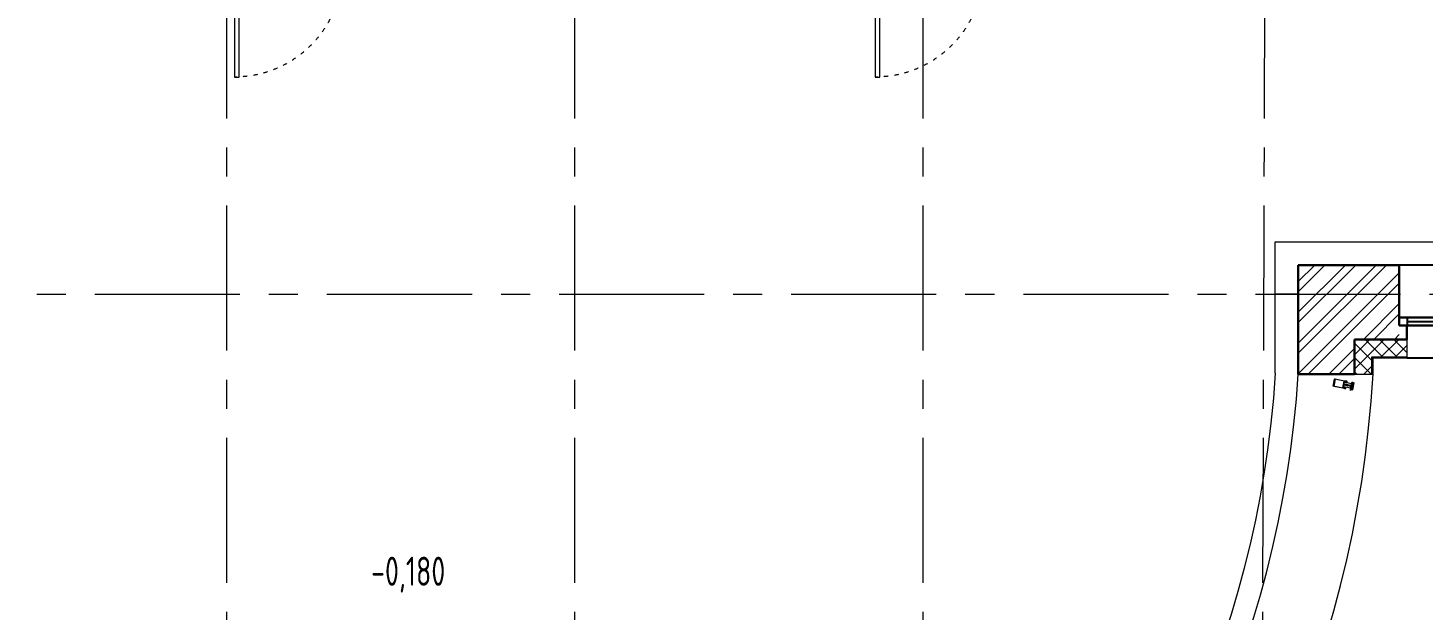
# Model space of a CAD drawing. Header units: millimetres. Extents: x -8689834 to 9420486, y -73560 to 166298.
# Drawn here: x -198944 to -186924, y 112878 to 117894 of the extents above; entities that cross this region are included whole.
import ezdxf
from ezdxf import colors
from ezdxf.entities.mleader import LeaderData, LeaderLine
from ezdxf.math import Vec2, Vec3

# ---------------------------------------------------------------- set-up
doc = ezdxf.new("R2010")
doc.units = ezdxf.units.MM
doc.header["$MEASUREMENT"] = 0
doc.linetypes.add('ACAD_ISO03W100', pattern=[30, 12, -18])
doc.linetypes.add('CENTER', pattern=[2, 1.25, -0.25, 0.25, -0.25])
doc.layers.get('0').update_dxf_attribs({"color": 250, "lineweight": 9})
for name, color, linetype, lineweight in [('АР_Двери', 175, 'Continuous', 18), ('АР_Навесной фасад', 190, 'Continuous', 5), ('АР_Окна', 4, 'Continuous', 0), ('АР_Оси', 195, 'Continuous', 9), ('АР_Отметки', 250, 'Continuous', 15), ('АР_Подоконники', 163, 'Continuous', 9), ('АР_Сущ Несущая стена', 216, 'Continuous', 30), ('АР_Утеплитель', 154, 'Continuous', 9), ('АР_Штриховка кирпич', 250, 'Continuous', 9)]:
    doc.layers.add(name, color=color, linetype=linetype, lineweight=lineweight)
doc.layers.add('АР_Кровля дорожки', color=245, linetype='Continuous')
doc.layers.add('АР_новое окно', color=155, linetype='Continuous')
doc.styles.add('ISOCPEUR', font='isocpeur.ttf', dxfattribs={"width": 0.7})
pattern_1 = [(56.05056814, (-325577.5326, -14427.2012), (-1.316880117, 0.886556827), []), (146.05056814, (-325577.5326, -14427.2012), (-0.886556827, -1.316880117), [])]

# ---------------------------------------------------------------- blocks, each defined once
blk = doc.blocks.new('*U377')
for points in [[(-55, -80), (-55, 0), (-115, 0), (-115, -40), (-100, -40), (-100, -80), (-55, -80)], [(0, 0), (0, -80), (-55, -80), (-55, 0), (0, 0)], [(-1130, 0), (-1130, -80), (-1075, -80), (-1075, 0), (-1130, 0)], [(-1075, -80), (-1075, 0), (-1015, 0), (-1015, -40), (-1030, -40), (-1030, -80), (-1075, -80)]]:
    blk.add_lwpolyline(points)
blk.add_lwpolyline([(-100, -80), (-100, -1010), (-140, -1010), (-140, -80)], close=True)
at = {"linetype": 'ACAD_ISO03W100', "ltscale": 3}
blk.add_arc((-100, -80), 930, 180, 270, dxfattribs=at)
blk = doc.blocks.new('*U146')
at = {"layer": 'АР_новое окно', "lineweight": 20}
for p, q in [((0, 3800), (-70, 3800)), ((0, 0), (-70, 0))]:
    blk.add_line(p, q, dxfattribs=at)
at = {"layer": 'АР_новое окно'}
for p, q in [((-70, 3800), (-70, 0)), ((-70, 0), (-70, 3800)), ((0, 3730), (-70, 3730)), ((-35, 3730), (-35, 70)), ((0, 3800), (0, 0)), ((0, 70), (-70, 70))]:
    blk.add_line(p, q, dxfattribs=at)
blk = doc.blocks.new('блок новое окно')
at = {"layer": 'АР_Навесной фасад', "ltscale": 100}
for points in [[(65, -640), (65, -800)], [(3735, -640), (3735, -800)]]:
    blk.add_lwpolyline(points, dxfattribs=at)
at = {"layer": 'АР_новое окно', "ltscale": 100}
for p, q in [((3800, 0), (0, 0)), ((3735, -521), (0, -521))]:
    blk.add_line(p, q, dxfattribs=at)
blk.add_lwpolyline([(65, -800), (3735, -800)], dxfattribs=at)
at = {"layer": 'АР_Сущ Несущая стена', "ltscale": 100}
for p, q in [((0, -521), (0, 0)), ((3800, -521), (3800, 0)), ((65, -521), (0, -521)), ((65, -521), (65, -640)), ((3800, -521), (3735, -521)), ((3735, -521), (3735, -640))]:
    blk.add_line(p, q, dxfattribs=at)
at = {"layer": 'АР_новое окно', "ltscale": 100, "xscale": -1, "rotation": 90}
blk.add_blockref('*U146', (3800, -521), dxfattribs=at)
blk = doc.blocks.new('A$Cf7573d2c')
h = blk.add_hatch()
h.set_pattern_fill('ANSI37', color=5, scale=0.5, angle=11.0506)
h.set_pattern_definition(pattern_1)
edge = h.paths.add_edge_path()
edge.add_line((11, -80), (10, -80))
edge.add_arc((11, -81), 0.427, 101.0439, 152.5834)
edge.add_arc((10, -80), 0.427, 191.0474, 332.5714, ccw=False)
edge.add_line((9, -80), (9, -79))
edge.add_arc((9, -79), 0.183, 101.0324, 191.0688, ccw=False)
edge.add_line((9, -79), (9, -79))
edge.add_arc((9, -79), 0.183, 281.05, 416.0614)
edge.add_line((9, -79), (8, -78))
edge.add_arc((8, -78), 0.637, 64.6762, 102.0083)
edge.add_line((8, -78), (4, -79))
edge.add_arc((4, -79), 0.637, 100.0929, 137.4249)
edge.add_line((3, -79), (2, -80))
edge.add_arc((2, -80), 0.183, 146.0398, 281.0511)
edge.add_line((2, -80), (3, -80))
edge.add_arc((3, -80), 0.183, 11.0324, 101.0688, ccw=False)
edge.add_line((3, -80), (3, -82))
edge.add_arc((3, -82), 0.427, -130.4702, 11.0538, ccw=False)
edge.add_arc((2, -82), 0.427, 49.5178, 101.0572)
edge.add_line((2, -82), (1, -82))
edge.add_arc((1, -82), 0.183, 101.0324, 191.0688)
edge.add_line((1, -82), (2, -89))
edge.add_arc((2, -89), 0.306, 187.8954, 280.9717)
edge.add_line((2, -90), (3, -89))
edge.add_arc((3, -89), 0.304, 281.0287, 306.0958)
edge.add_line((3, -89), (5, -88))
edge.add_arc((5, -88), 0.305, -28.5794, 126.0648, ccw=False)
edge.add_arc((-3, -84), 9.95, 312.2377, 330.3246, ccw=False)
edge.add_arc((4, -91), 0.4, 122.5927, 199.5084)
edge.add_arc((4, -91), 0.602, 214.6784, 308.9312)
edge.add_arc((-3, -83), 11, 312.3708, 321.1723)
edge.add_arc((10, -94), 6.09, 121.0423, 140.8978, ccw=False)
edge.add_arc((7, -89), 0.305, 45.3875, 121.8861, ccw=False)
edge.add_line((7, -89), (8, -90))
edge.add_arc((8, -89), 0.305, 225.3935, 336.7077)
edge.add_line((9, -90), (9, -89))
edge.add_arc((9, -89), 0.305, 45.3935, 156.7077, ccw=False)
edge.add_line((9, -89), (10, -89))
edge.add_arc((10, -89), 0.305, 225.3935, 336.7077)
edge.add_line((11, -89), (11, -88))
edge.add_arc((11, -88), 0.305, 56.0587, 156.7038, ccw=False)
edge.add_line((11, -88), (13, -89))
edge.add_arc((13, -89), 0.305, 236.0545, 371.0237)
edge.add_line((13, -89), (12, -80))
edge.add_arc((11, -80), 0.183, 11.0324, 101.0324)
edge = h.paths.add_edge_path(flags=16)
edge.add_line((5, -79), (7, -79))
edge.add_arc((7, -79), 0.541, 11.0506, 101.0506, ccw=False)
edge.add_line((8, -79), (8, -80))
edge.add_arc((7, -80), 0.541, -78.9494, 11.0506, ccw=False)
edge.add_line((7, -81), (5, -81))
edge.add_arc((5, -81), 0.541, 191.0506, 281.0506, ccw=False)
edge.add_line((4, -81), (4, -80))
edge.add_arc((5, -80), 0.541, 101.0506, 191.0506, ccw=False)
edge = h.paths.add_edge_path(flags=16)
edge.add_line((5, -83), (8, -82))
edge.add_arc((8, -83), 0.541, 11.0506, 101.0506, ccw=False)
edge.add_line((9, -83), (10, -85))
edge.add_arc((9, -85), 0.541, -78.9494, 11.0506, ccw=False)
edge.add_line((9, -86), (5, -87))
edge.add_arc((5, -86), 0.541, 191.0506, 281.0506, ccw=False)
edge.add_line((5, -86), (4, -84))
edge.add_arc((5, -84), 0.541, 101.0506, 191.0506, ccw=False)
h = blk.add_hatch()
h.set_pattern_fill('ANSI37', color=5, scale=0.5, angle=11.0506)
h.set_pattern_definition([(56.05056814, (-325577.4095, -14427.8315), (-1.316880117, 0.886556827), []), (146.05056814, (-325577.4095, -14427.8315), (-0.886556827, -1.316880117), [])])
edge = h.paths.add_edge_path()
edge.add_arc((64, -128), 0.549, 236.0491, 281.0506)
edge.add_line((64, -129), (63, -128))
edge.add_arc((63, -128), 0.183, 101.0506, 236.0491)
edge.add_line((63, -128), (63, -127))
edge.add_arc((63, -127), 0.183, 281.0506, 371.0506)
edge.add_line((63, -127), (63, -126))
edge.add_arc((62, -126), 0.427, 11.0506, 152.577)
edge.add_arc((62, -126), 0.427, 281.0506, 332.577)
edge.add_line((62, -126), (53, -128))
edge.add_arc((53, -128), 0.305, 191.0506, 281.0506)
edge.add_line((52, -128), (52, -125))
edge.add_arc((52, -125), 0.304, 156.6863, 191.0506)
edge.add_line((52, -125), (52, -125))
edge.add_arc((66, -176), 53, 96.9948, 105.1063)
edge.add_line((60, -123), (60, -124))
edge.add_arc((60, -124), 0.305, 225.3943, 336.7068)
edge.add_line((61, -124), (61, -123))
edge.add_arc((61, -123), 0.305, 45.3943, 156.7068)
edge.add_line((61, -123), (62, -124))
edge.add_arc((62, -123), 0.305, 225.3943, 336.7068)
edge.add_line((63, -124), (63, -123))
edge.add_arc((63, -123), 0.305, 45.3943, 156.7068)
edge.add_line((64, -123), (64, -123))
edge.add_arc((64, -123), 0.305, 225.3943, 336.7068)
edge.add_line((65, -123), (65, -122))
edge.add_arc((65, -123), 0.305, 45.3943, 156.7068)
edge.add_line((65, -122), (66, -123))
edge.add_arc((66, -123), 0.305, 225.3943, 336.7068)
edge.add_line((67, -123), (67, -122))
edge.add_arc((67, -122), 0.305, 45.3943, 156.7068)
edge.add_line((68, -122), (68, -123))
edge.add_arc((68, -122), 0.305, 225.3943, 336.7068)
edge.add_line((69, -122), (69, -122))
edge.add_arc((69, -122), 0.305, 45.3943, 156.7068)
edge.add_line((69, -122), (70, -122))
edge.add_arc((70, -122), 0.305, 225.3943, 336.7068)
edge.add_line((71, -122), (71, -121))
edge.add_arc((71, -121), 0.305, 36.6083, 156.7113)
edge.add_line((71, -121), (72, -122))
edge.add_arc((72, -122), 0.305, 216.612, 343.0305)
edge.add_arc((80, -124), 7.99, 139.8694, 163.0305)
edge.add_arc((74, -119), 0.305, 333.5744, 499.8694)
edge.add_arc((80, -122), 6.03, 153.5744, 191.0506)
edge.add_line((74, -123), (74, -123))
edge.add_arc((74, -123), 0.427, 281.0506, 371.0506)
edge.add_line((74, -124), (70, -125))
edge.add_arc((70, -124), 0.427, 229.52, 281.0506)
edge.add_arc((69, -125), 0.427, 49.52, 120.2977)
edge.add_arc((69, -125), 0.427, 120.2839, 191.0506)
edge.add_line((69, -125), (69, -126))
edge.add_arc((69, -126), 0.183, 191.0506, 281.0506)
edge.add_line((69, -126), (70, -126))
edge.add_arc((70, -126), 0.183, 326.052, 461.0506)
edge.add_line((70, -126), (69, -128))
edge.add_arc((68, -128), 0.549, 281.0506, 326.052)
edge.add_line((69, -128), (64, -129))
edge = h.paths.add_edge_path(flags=16)
edge.add_arc((67, -127), 0.541, 281.0506, 371.0506)
edge.add_line((65, -128), (68, -127))
edge.add_arc((65, -127), 0.541, 191.0506, 281.0506)
edge.add_line((64, -126), (64, -127))
edge.add_arc((65, -126), 0.541, 101.0506, 191.0506)
edge.add_line((67, -125), (65, -126))
edge.add_arc((67, -126), 0.541, 11.0506, 101.0506)
edge.add_line((68, -127), (68, -125))
h = blk.add_hatch()
h.set_pattern_fill('ANSI37', color=5, scale=0.5, angle=11.0506)
h.set_pattern_definition(pattern_1)
edge = h.paths.add_edge_path()
edge.add_line((53, -72), (54, -72))
edge.add_arc((54, -72), 0.427, 49.5178, 101.0572, ccw=False)
edge.add_arc((55, -71), 0.427, 229.5298, 371.0538)
edge.add_line((55, -71), (55, -70))
edge.add_arc((55, -70), 0.183, 11.0324, 101.0688)
edge.add_line((55, -70), (55, -70))
edge.add_arc((55, -70), 0.183, 146.0398, 281.0511, ccw=False)
edge.add_line((54, -70), (55, -69))
edge.add_arc((56, -69), 0.637, 100.0929, 137.4249, ccw=False)
edge.add_line((56, -68), (60, -68))
edge.add_arc((60, -68), 0.637, 64.6762, 102.0083, ccw=False)
edge.add_line((60, -68), (62, -68))
edge.add_arc((62, -69), 0.183, -78.95, 56.0614, ccw=False)
edge.add_line((62, -69), (61, -69))
edge.add_arc((61, -69), 0.183, 101.0324, 191.0688)
edge.add_line((61, -69), (62, -70))
edge.add_arc((62, -70), 0.427, 191.0474, 332.5714)
edge.add_arc((63, -70), 0.427, 101.0439, 152.5834, ccw=False)
edge.add_line((63, -70), (64, -70))
edge.add_arc((64, -70), 0.183, 11.0324, 101.0688, ccw=False)
edge.add_line((64, -70), (65, -77))
edge.add_arc((65, -77), 0.306, -78.8706, 14.2057, ccw=False)
edge.add_line((65, -77), (64, -78))
edge.add_arc((64, -77), 0.304, 256.0054, 281.0724, ccw=False)
edge.add_line((64, -78), (62, -77))
edge.add_arc((62, -77), 0.305, 76.0363, 230.6806)
edge.add_arc((68, -70), 9.95, 231.7766, 249.8634)
edge.add_arc((64, -80), 0.4, 2.5927, 79.5084, ccw=False)
edge.add_arc((64, -79), 0.602, 253.1699, 347.4227, ccw=False)
edge.add_arc((68, -70), 11, 240.9288, 249.7304, ccw=False)
edge.add_arc((60, -85), 6.09, 61.2034, 81.0588)
edge.add_arc((60, -79), 0.305, 80.215, 156.7136)
edge.add_line((60, -79), (60, -80))
edge.add_arc((60, -79), 0.305, 225.3935, 336.7077, ccw=False)
edge.add_line((59, -80), (59, -79))
edge.add_arc((59, -79), 0.305, 45.3935, 156.7077)
edge.add_line((58, -79), (58, -80))
edge.add_arc((58, -80), 0.305, 225.3935, 336.7077, ccw=False)
edge.add_line((57, -80), (57, -79))
edge.add_arc((57, -80), 0.305, 45.3973, 146.0424)
edge.add_line((56, -79), (55, -81))
edge.add_arc((55, -81), 0.305, 191.0774, 326.0467, ccw=False)
edge.add_line((55, -81), (53, -72))
edge.add_arc((53, -72), 0.183, 101.0688, 191.0688, ccw=False)
edge = h.paths.add_edge_path(flags=16)
edge.add_line((59, -69), (57, -69))
edge.add_arc((57, -70), 0.541, 101.0506, 191.0506)
edge.add_line((56, -70), (56, -71))
edge.add_arc((57, -71), 0.541, 191.0506, 281.0506)
edge.add_line((57, -71), (60, -71))
edge.add_arc((60, -70), 0.541, 281.0506, 371.0506)
edge.add_line((60, -70), (60, -69))
edge.add_arc((59, -69), 0.541, 11.0506, 101.0506)
edge = h.paths.add_edge_path(flags=16)
edge.add_line((61, -72), (57, -73))
edge.add_arc((57, -73), 0.541, 101.0506, 191.0506)
edge.add_line((56, -74), (57, -76))
edge.add_arc((57, -76), 0.541, 191.0506, 281.0506)
edge.add_line((58, -76), (61, -76))
edge.add_arc((61, -75), 0.541, 281.0506, 371.0506)
edge.add_line((62, -75), (61, -73))
edge.add_arc((61, -73), 0.541, 11.0506, 101.0506)
at = {"color": 5, "lineweight": 0, "ltscale": 100, "transparency": 33554687}
for points in [[(-18, 15), (1, -82), (3, -82), (3, -81), (3, -81), (2, -81), (1, -76), (5, -75), (5, -75), (5, -75), (9, -75), (10, -79), (9, -80), (9, -80), (10, -80), (12, -80), (10, -74), (10, -73), (7, -72), (7, -72), (2, -73), (2, -73), (1, -73), (0, -69), (1, -68), (24, -63), (25, -64), (31, -93), (31, -94), (32, -93), (33, -92), (33, -91), (33, -91), (33, -90), (32, -90), (33, -89), (33, -88), (32, -88), (32, -87), (32, -86), (32, -86), (32, -86), (32, -84), (31, -84), (32, -84), (32, -83), (31, -83), (31, -82), (31, -81), (31, -81), (31, -80), (31, -79), (30, -79), (31, -79), (31, -78), (31, -76), (33, -75), (34, -77), (35, -77), (35, -77), (35, -79), (35, -79), (35, -79), (35, -80), (36, -81), (35, -81), (36, -82), (36, -82), (36, -83), (36, -84), (36, -84), (36, -85), (36, -86), (37, -86), (36, -86), (37, -88), (37, -88), (37, -88), (37, -89), (37, -89), (37, -90), (37, -91), (38, -91), (39, -92), (40, -92), (40, -91), (35, -62), (35, -61), (58, -57), (59, -57), (60, -61), (59, -62), (59, -62), (54, -63), (54, -63), (52, -65), (52, -66), (53, -72), (55, -72), (55, -71), (55, -71), (54, -71), (53, -66), (57, -65), (57, -65), (57, -65), (61, -64), (62, -69), (61, -69), (61, -70), (62, -70), (64, -70), (45, 27), (44, 28), (-17, 16)], [(-16, 12), (43, 24), (59, -54), (0, -66)], [(75, -137), (16, -149), (15, -149), (15, -148), (15, -147), (18, -147), (18, -147), (18, -146), (17, -146), (15, -146), (15, -146), (14, -141), (14, -139), (14, -138), (12, -136), (11, -136), (14, -149), (16, -150), (76, -139), (77, -137), (74, -124), (73, -124), (72, -127), (73, -128), (74, -129), (75, -134), (75, -134), (72, -135), (72, -135), (72, -136), (73, -136), (75, -136), (75, -136), (76, -137)]]:
    blk.add_lwpolyline(points, close=True, dxfattribs=at)
for points in [[(11, -80), (10, -80, 0.228752), (10, -80, -0.710164), (9, -80), (9, -79, -0.4144), (9, -79), (9, -79, 0.66825), (9, -79), (8, -78, 0.164348), (8, -78), (4, -79, 0.164348), (3, -79), (2, -80, 0.66825), (2, -80), (3, -80, -0.4144), (3, -80), (3, -82, -0.710164), (2, -82, 0.228752), (2, -82), (1, -82, 0.4144), (1, -82), (2, -89, 0.430028), (2, -90), (3, -89, 0.109814), (3, -89), (5, -88, -0.800036), (6, -89, -0.079083), (4, -91, 0.348803), (4, -91, 0.436125), (4, -92, 0.038423), (6, -90, -0.086853), (7, -89, -0.346763), (7, -89), (8, -90, 0.527877), (9, -90), (9, -89, -0.527877), (9, -89), (10, -89, 0.527877), (11, -89), (11, -88, -0.469739), (11, -88), (13, -89, 0.667984), (13, -89), (12, -80, 0.414214)], [(32, -93), (31, -94, 0.523933), (31, -94), (37, -127, 0.414326), (38, -127), (39, -127, 0.410627), (39, -126), (39, -125, 0.492552), (39, -125), (39, -125, -0.441111), (38, -125), (38, -123, -0.208057), (38, -122, -0.000016), (40, -120, -0.439819), (42, -119, -0.000016), (44, -121, -0.208057), (45, -122), (45, -124, -0.441111), (45, -124), (45, -124, 0.492552), (44, -124), (45, -125, 0.410627), (45, -125), (47, -125, 0.414326), (47, -125), (41, -92, 0.523933), (40, -92), (39, -92)], [(71, -121, -0.57795), (71, -121), (72, -122, 0.615334), (73, -122, -0.101403), (74, -119, -0.887085), (75, -119, 0.164997), (74, -123), (74, -123, -0.414304), (74, -124), (70, -125, -0.228696), (70, -124, 0.319049), (69, -124, 0.319002), (69, -125), (69, -126, 0.4144), (69, -126), (70, -126, -0.668339), (70, -126), (69, -128, -0.198883), (69, -128), (64, -129, -0.198883), (64, -129), (63, -128, -0.668339), (63, -128), (63, -127, 0.4144), (63, -127), (63, -126, 0.710202), (62, -126, -0.228696), (62, -126), (53, -128, -0.414362), (52, -128), (52, -125, -0.151171), (52, -125), (52, -125, -0.035408), (60, -123), (60, -124, 0.527868), (61, -124), (61, -123, -0.527868), (61, -123), (62, -124, 0.527868), (63, -124), (63, -123, -0.527868), (64, -123), (64, -123, 0.527868), (65, -123), (65, -122, -0.527868), (65, -122), (66, -123, 0.527868), (67, -123), (67, -122, -0.527868), (68, -122), (68, -123, 0.527868), (69, -122), (69, -122, -0.527868), (69, -122), (70, -122, 0.527868), (71, -122)], [(53, -72), (54, -72, -0.228752), (54, -72, 0.710164), (55, -71), (55, -70, 0.4144), (55, -70), (55, -70, -0.66825), (54, -70), (55, -69, -0.164348), (56, -68), (60, -68, -0.164348), (60, -68), (62, -68, -0.66825), (62, -69), (61, -69, 0.4144), (61, -69), (62, -70, 0.710164), (62, -70, -0.228752), (63, -70), (64, -70, -0.4144), (64, -70), (65, -77, -0.430028), (65, -77), (64, -78, -0.109814), (64, -78), (62, -77, 0.800036), (62, -78, 0.079083), (64, -79, -0.348803), (65, -79, -0.436125), (64, -80, -0.038423), (62, -79, 0.086853), (61, -79, 0.346763), (60, -79), (60, -80, -0.527877), (59, -80), (59, -79, 0.527877), (58, -79), (58, -80, -0.527877), (57, -80), (57, -79, 0.469739), (56, -79), (55, -81, -0.667984), (55, -81), (53, -72, -0.414214)], [(13, -132, 0.57795), (13, -133), (13, -134, -0.615334), (12, -134, 0.101403), (10, -132, 0.887085), (9, -132, -0.164997), (11, -135), (11, -136, 0.414304), (12, -136), (16, -135, 0.228696), (16, -135, -0.319049), (16, -135, -0.319002), (17, -135), (17, -136, -0.4144), (17, -136), (16, -137, 0.668339), (16, -137), (18, -138, 0.198883), (18, -138), (22, -137, 0.198883), (23, -137), (24, -135, 0.668339), (23, -135), (23, -135, -0.4144), (23, -135), (23, -134, -0.710202), (23, -133, 0.228696), (24, -134), (33, -132, 0.414362), (33, -131), (33, -129, 0.151171), (33, -129), (32, -129, 0.035408), (25, -130), (24, -131, -0.527868), (24, -131), (23, -131, 0.527868), (23, -131), (22, -131, -0.527868), (22, -132), (21, -131, 0.527868), (21, -131), (20, -132, -0.527868), (20, -132), (19, -131, 0.527868), (19, -131), (19, -132, -0.527868), (18, -132), (17, -132, 0.527868), (17, -132), (16, -133, -0.527868), (16, -133), (15, -132, 0.527868), (15, -132), (15, -133, -0.527868), (14, -133)], [(23, -134), (23, -134), (23, -135), (24, -135), (24, -137, -0.414362), (24, -137), (17, -138, -0.414326), (16, -138), (16, -136), (17, -136), (17, -135), (16, -135), (13, -136, 0.551224), (13, -136), (14, -139, -0.267349), (14, -140), (14, -141, 0.249629), (14, -141), (17, -145, 0.827043), (18, -145), (17, -141, -0.414326), (18, -140), (25, -139, 0.414326), (26, -137), (26, -136, -0.082799), (33, -134), (43, -132), (43, -131), (43, -132), (53, -130, -0.082799), (61, -129), (61, -130, 0.414326), (63, -131), (70, -130, -0.414326), (71, -131), (72, -134, 0.827043), (73, -134), (74, -130, 0.249629), (74, -129), (73, -128, -0.267349), (72, -127), (73, -124, 0.551224), (73, -124), (69, -125), (69, -125), (69, -126), (70, -125), (70, -127, -0.414326), (70, -128), (63, -130, -0.414362), (63, -129), (62, -127), (63, -127), (63, -126), (62, -126)]]:
    blk.add_lwpolyline(points, format="xyb", close=True, dxfattribs=at)
for points in [[(1, -82), (1, -82)], [(12, -80), (12, -80)], [(23, -130), (23, -129), (15, -89), (15, -89), (13, -89)], [(61, -122), (61, -122), (53, -82), (53, -81), (55, -81)], [(17, -131), (17, -132)]]:
    blk.add_lwpolyline(points, dxfattribs=at)
at = {"color": 5}
for points in [[(5, -79), (7, -79, -0.414214), (8, -79), (8, -80, -0.414214), (7, -81), (5, -81, -0.414214), (4, -81), (4, -80, -0.414214)], [(5, -83), (8, -82, -0.414214), (9, -83), (10, -85, -0.414214), (9, -86), (5, -87, -0.414214), (5, -86), (4, -84, -0.414214)], [(59, -69), (57, -69, 0.414214), (56, -70), (56, -71, 0.414214), (57, -71), (60, -71, 0.414214), (60, -70), (60, -69, 0.414214)], [(61, -72), (57, -73, 0.414214), (56, -74), (57, -76, 0.414214), (58, -76), (61, -76, 0.414214), (62, -75), (61, -73, 0.414214)], [(18, -135), (21, -134, -0.414214), (22, -135), (22, -136, -0.414214), (21, -136), (19, -137, -0.414214), (18, -136), (18, -135, -0.414214)], [(67, -125), (65, -126, 0.414214), (64, -126), (64, -127, 0.414214), (65, -128), (68, -127, 0.414214), (68, -127), (68, -125, 0.414214)]]:
    blk.add_lwpolyline(points, format="xyb", close=True, dxfattribs=at)
blk.add_lwpolyline([(17, -132), (67, -122), (67, -121), (17, -131)], close=True, dxfattribs=at)
at = {"color": 5, "lineweight": 0, "ltscale": 100, "transparency": 33554687}
blk.add_arc((2, -89), 0.305, 191.0396, 281.0613, dxfattribs=at)
blk = doc.blocks.new('A$Cec9b444d')
at = {"color": 241, "ltscale": 100, "true_color": 0xf7abae, "xscale": -1, "rotation": 89.90413134762046}
blk.add_blockref('A$Cf7573d2c', (6564, 2251), dxfattribs=at)
blk = doc.blocks.new('_DotSmall')
at = {"color": 0, "linetype": 'ByBlock', "const_width": 0.5}
blk.add_lwpolyline([(-0.0625, 0, 1), (0.0625, 0, 1)], format="xyb", close=True, dxfattribs=at)
blk = doc.blocks.new('Подложка')
at = {"layer": 'АР_Утеплитель', "ltscale": 100}
h = blk.add_hatch(dxfattribs=at)
h.set_pattern_fill('ANSI37', scale=700)
h.set_pattern_definition([(45, (-1163554.53, 163882.83), (-61.871843, 61.871843), []), (135, (-1163554.53, 163882.83), (-61.871843, -61.871843), [])])
h.paths.add_polyline_path([(-187063.92, 115210.68), (-187514.56, 115210.68), (-187514.56, 114910.68), (-187364.56, 114910.68), (-187364.56, 115060.68), (-187063.92, 115060.68)])
at = {"layer": 'АР_Штриховка кирпич', "ltscale": 100}
h = blk.add_hatch(dxfattribs=at)
h.set_pattern_fill('ANSI32', scale=500)
h.set_pattern_definition([(45, (-1163613.57, 164426.86), (-132.58252, 132.58252), []), (45, (-1163525.18, 164426.86), (-132.58252, 132.58252), [])])
edge = h.paths.add_edge_path()
edge.add_line((-187128.92, 115850.68), (-187998.92, 115850.68))
edge.add_arc((-1342166.52, 115380.68), 1154167.7, -0.02333198, 0.02333198, ccw=False)
edge.add_line((-187998.92, 114910.68), (-187514.56, 114910.68))
edge.add_line((-187514.56, 114910.68), (-187514.56, 115210.68))
edge.add_line((-187514.56, 115210.68), (-187128.92, 115210.68))
edge.add_line((-187128.92, 115210.68), (-187128.92, 115850.68))
at = {"layer": 'АР_Навесной фасад', "color": 7, "ltscale": 100}
for p, q in [((-187364.56, 115060.68), (-187063.92, 115060.68)), ((-187354.56, 115050.68), (-187063.92, 115050.68))]:
    blk.add_line(p, q, dxfattribs=at)
for points in [[(-187364.56, 114910.68), (-187364.56, 115060.68)], [(-187354.56, 114910.68), (-187354.56, 115050.68)], [(-187514.56, 114910.68), (-187354.56, 114910.68)]]:
    blk.add_lwpolyline(points, dxfattribs=at)
at = {"layer": 'АР_Оси', "color": 7, "linetype": 'CENTER', "ltscale": 1000}
for p, q in [((-197233.92, 134363.15), (-197233.92, 78630.8)), ((-194233.92, 134363.15), (-194233.92, 78630.8)), ((-191233.92, 134363.15), (-191233.92, 74900.03)), ((-188233.92, 134363.15), (-188423.92, 78630.8)), ((-224367.61, 115600.68), (-141189.21, 115600.68))]:
    blk.add_line(p, q, dxfattribs=at)
at = {"layer": 'АР_Подоконники', "color": 7, "ltscale": 100}
for p, q in [((-188198.92, 116050.68), (-182133.92, 116050.68)), ((-188198.92, 114918.83), (-188198.92, 116050.68)), ((-187998.92, 115600.68), (-188198.92, 115600.68))]:
    blk.add_line(p, q, dxfattribs=at)
blk.add_arc((-197115.75, 115490.92), 8940.17, 271.691254, 356.329081, dxfattribs=at)
at = {"layer": 'АР_Сущ Несущая стена', "color": 7, "ltscale": 100}
for p, q in [((-187998.92, 115850.68), (-187128.92, 115850.68)), ((-187998.92, 115210.68), (-187998.92, 115850.68)), ((-187514.56, 115210.68), (-187063.92, 115210.68)), ((-187998.92, 114910.68), (-187514.56, 114910.68))]:
    blk.add_line(p, q, dxfattribs=at)
for points in [[(-187998.92, 115210.68), (-187998.92, 114910.68)], [(-187514.56, 114910.68), (-187514.56, 115210.68)]]:
    blk.add_lwpolyline(points, dxfattribs=at)
at = {"layer": 'АР_Сущ Несущая стена', "color": 7, "lineweight": 18, "ltscale": 100}
for centre, radius, start, end in [((-197124.02, 115502.58), 9144.28, 272.820638, 356.288731), ((-197116.35, 115484.59), 9778.65, 272.592548, 356.635391)]:
    blk.add_arc(centre, radius, start, end, dxfattribs=at)
at = {"color": 7}
blk.add_blockref('блок новое окно', (-187128.92, 115850.68), dxfattribs=at)
at = {"layer": 'АР_Двери', "color": 7, "xscale": -1}
for p in [(-197264.95, 118480.65), (-191743.18, 118480.66)]:
    blk.add_blockref('*U377', p, dxfattribs=at)
at = {"layer": 'АР_Окна', "color": 7, "ltscale": 100}
blk.add_blockref('A$Cec9b444d', (-194233.92, 112600.68), dxfattribs=at)
at = {"layer": 'АР_Отметки', "color": 7}
ml = blk.add_multileader_mtext('Standard', dxfattribs=at)
ml.set_content('-0,180', color=7, style='ISOCPEUR')
ml.set_leader_properties(color=256, linetype='Continuous', lineweight=-1)
ml.set_arrow_properties(name='DOTSMALL')
ml.build(insert=Vec2(0, 0))
ml.multileader.update_dxf_attribs({"has_text_frame": 1, "text_left_attachment_type": 4, "text_right_attachment_type": 4, "dogleg_length": 100, "arrow_head_size": 180})
ctx = ml.context
ctx.base_point, ctx.char_height, ctx.arrow_head_size, ctx.landing_gap_size, ctx.plane_origin = Vec3(-187330.86, 132104.91), 250, 180, 50, Vec3(-189492.07, 131156.16)
ctx.left_attachment, ctx.right_attachment = 4, 4
notes = []
notes.append((ctx, [(0, (0, 0, 0), (0, 0), (1, 0), 1, [])]))
ctx.mtext.insert, ctx.mtext.width, ctx.mtext.line_spacing_style, ctx.mtext.flow_direction = Vec3(-187280.86, 132438.24), 852.697, 2, 5
ml = blk.add_multileader_mtext('Standard', dxfattribs=at)
ml.set_content('-0,180', color=7, style='ISOCPEUR')
ml.set_leader_properties(color=256, linetype='Continuous', lineweight=-1)
ml.set_arrow_properties(name='DOTSMALL')
ml.build(insert=Vec2(0, 0))
ml.multileader.update_dxf_attribs({"has_text_frame": 1, "text_left_attachment_type": 4, "text_right_attachment_type": 4, "dogleg_length": 100, "arrow_head_size": 180})
ctx = ml.context
ctx.base_point, ctx.char_height, ctx.arrow_head_size, ctx.landing_gap_size, ctx.plane_origin = Vec3(-195902.06, 128915.24), 250, 180, 50, Vec3(-198063.28, 127966.49)
ctx.left_attachment, ctx.right_attachment = 4, 4
notes.append((ctx, [(0, (0, 0, 0), (0, 0), (1, 0), 1, [])]))
ctx.mtext.insert, ctx.mtext.width, ctx.mtext.line_spacing_style, ctx.mtext.flow_direction = Vec3(-195852.06, 129248.58), 852.697, 2, 5
ml = blk.add_multileader_mtext('Standard', dxfattribs=at)
ml.set_content('-0,180', color=7, style='ISOCPEUR')
ml.set_leader_properties(color=256, linetype='Continuous', lineweight=-1)
ml.set_arrow_properties(name='DOTSMALL')
ml.build(insert=Vec2(0, 0))
ml.multileader.update_dxf_attribs({"has_text_frame": 1, "text_left_attachment_type": 4, "text_right_attachment_type": 4, "dogleg_length": 100, "arrow_head_size": 180})
ctx = ml.context
ctx.base_point, ctx.char_height, ctx.arrow_head_size, ctx.landing_gap_size, ctx.plane_origin = Vec3(-204920.73, 122356.47), 250, 180, 50, Vec3(-207081.94, 121407.72)
ctx.left_attachment, ctx.right_attachment = 4, 4
notes.append((ctx, [(0, (0, 0, 0), (0, 0), (1, 0), 1, [])]))
ctx.mtext.insert, ctx.mtext.width, ctx.mtext.line_spacing_style, ctx.mtext.flow_direction = Vec3(-204870.73, 122689.8), 852.697, 2, 5
ml = blk.add_multileader_mtext('Standard', dxfattribs=at)
ml.set_content('{\\W0.8;-2,730}', color=7, style='ISOCPEUR')
ml.set_leader_properties(color=256, linetype='Continuous', lineweight=-1)
ml.set_arrow_properties(name='DOTSMALL')
ml.build(insert=Vec2(0, 0))
ml.multileader.update_dxf_attribs({"has_text_frame": 1, "text_left_attachment_type": 4, "text_right_attachment_type": 4, "dogleg_length": 100, "arrow_head_size": 180})
ctx = ml.context
ctx.base_point, ctx.char_height, ctx.arrow_head_size, ctx.landing_gap_size, ctx.plane_origin = Vec3(-314791.32, 121809.02, 0), 250, 180, 50, Vec3(-319449.83, 117956.71, 0)
ctx.left_attachment, ctx.right_attachment = 4, 4
notes.append((ctx, [(0, (0, 0, 0), (0, 0), (1, 0), 1, [])]))
ctx.mtext.insert, ctx.mtext.width, ctx.mtext.defined_height, ctx.mtext.line_spacing_style, ctx.mtext.flow_direction = Vec3(-314741.32, 122142.35, 0), 769.989, 343.89, 2, 5
ml = blk.add_multileader_mtext('Standard', dxfattribs=at)
ml.set_content('{\\W0.8;-2,430}', color=7, style='ISOCPEUR')
ml.set_leader_properties(color=256, linetype='Continuous', lineweight=-1)
ml.set_arrow_properties(name='DOTSMALL')
ml.build(insert=Vec2(0, 0))
ml.multileader.update_dxf_attribs({"has_text_frame": 1, "text_left_attachment_type": 4, "text_right_attachment_type": 4, "dogleg_length": 100, "arrow_head_size": 180})
ctx = ml.context
ctx.base_point, ctx.char_height, ctx.arrow_head_size, ctx.landing_gap_size, ctx.plane_origin = Vec3(-301002.25, 120038.58), 250, 180, 50, Vec3(-299949.55, 118383.41)
ctx.left_attachment, ctx.right_attachment = 4, 4
notes.append((ctx, [(0, (0, 0, 0), (0, 0), (1, 0), 1, [])]))
ctx.mtext.insert, ctx.mtext.width, ctx.mtext.line_spacing_style, ctx.mtext.flow_direction = Vec3(-300952.25, 120371.92), 852.697, 2, 5
ml = blk.add_multileader_mtext('Standard', dxfattribs=at)
ml.set_content('{\\W0.8;-2,430}', color=7, style='ISOCPEUR')
ml.set_leader_properties(color=256, linetype='Continuous', lineweight=-1)
ml.set_arrow_properties(name='DOTSMALL')
ml.build(insert=Vec2(0, 0))
ml.multileader.update_dxf_attribs({"has_text_frame": 1, "text_left_attachment_type": 4, "text_right_attachment_type": 4, "dogleg_length": 100, "arrow_head_size": 180})
ctx = ml.context
ctx.base_point, ctx.char_height, ctx.arrow_head_size, ctx.landing_gap_size, ctx.plane_origin = Vec3(-336711.89, 117132.66), 250, 180, 50, Vec3(-335659.19, 115477.48)
ctx.left_attachment, ctx.right_attachment = 4, 4
notes.append((ctx, [(0, (0, 0, 0), (0, 0), (1, 0), 1, [])]))
ctx.mtext.insert, ctx.mtext.width, ctx.mtext.line_spacing_style, ctx.mtext.flow_direction = Vec3(-336661.89, 117465.99), 852.697, 2, 5
ml = blk.add_multileader_mtext('Standard', dxfattribs=at)
ml.set_content('-0,180', color=7, style='ISOCPEUR')
ml.set_leader_properties(color=256, linetype='Continuous', lineweight=-1)
ml.set_arrow_properties(name='DOTSMALL')
ml.build(insert=Vec2(0, 0))
ml.multileader.update_dxf_attribs({"has_text_frame": 1, "text_left_attachment_type": 4, "text_right_attachment_type": 4, "dogleg_length": 100, "arrow_head_size": 180})
ctx = ml.context
ctx.base_point, ctx.char_height, ctx.arrow_head_size, ctx.landing_gap_size, ctx.plane_origin = Vec3(-196036.46, 113004.4), 250, 180, 50, Vec3(-198197.67, 112055.65)
ctx.left_attachment, ctx.right_attachment = 4, 4
notes.append((ctx, [(0, (0, 0, 0), (0, 0), (1, 0), 1, [])]))
ctx.mtext.insert, ctx.mtext.width, ctx.mtext.line_spacing_style, ctx.mtext.flow_direction = Vec3(-195986.46, 113337.73), 852.697, 2, 5
for ctx, leaders in notes:
    for number, flags, end, landing, length, lines in leaders:
        leader = LeaderData()
        leader.index, (leader.has_last_leader_line, leader.has_dogleg_vector, leader.attachment_direction) = number, flags
        leader.last_leader_point, leader.dogleg_vector, leader.dogleg_length = Vec3(end), Vec3(landing), length
        for number, points, colour, breaks in lines:
            line = LeaderLine()
            line.index, line.vertices, line.color, line.breaks = number, Vec3.list(points), colors.encode_raw_color(colour), breaks
            leader.lines.append(line)
        ctx.leaders.append(leader)

msp = doc.modelspace()

# ---------------------------------------------------------------- block references
at = {"layer": 'АР_Кровля дорожки', "color": 7}
msp.add_blockref('Подложка', (0, 0), dxfattribs=at)

doc.saveas('drawing.dxf')
